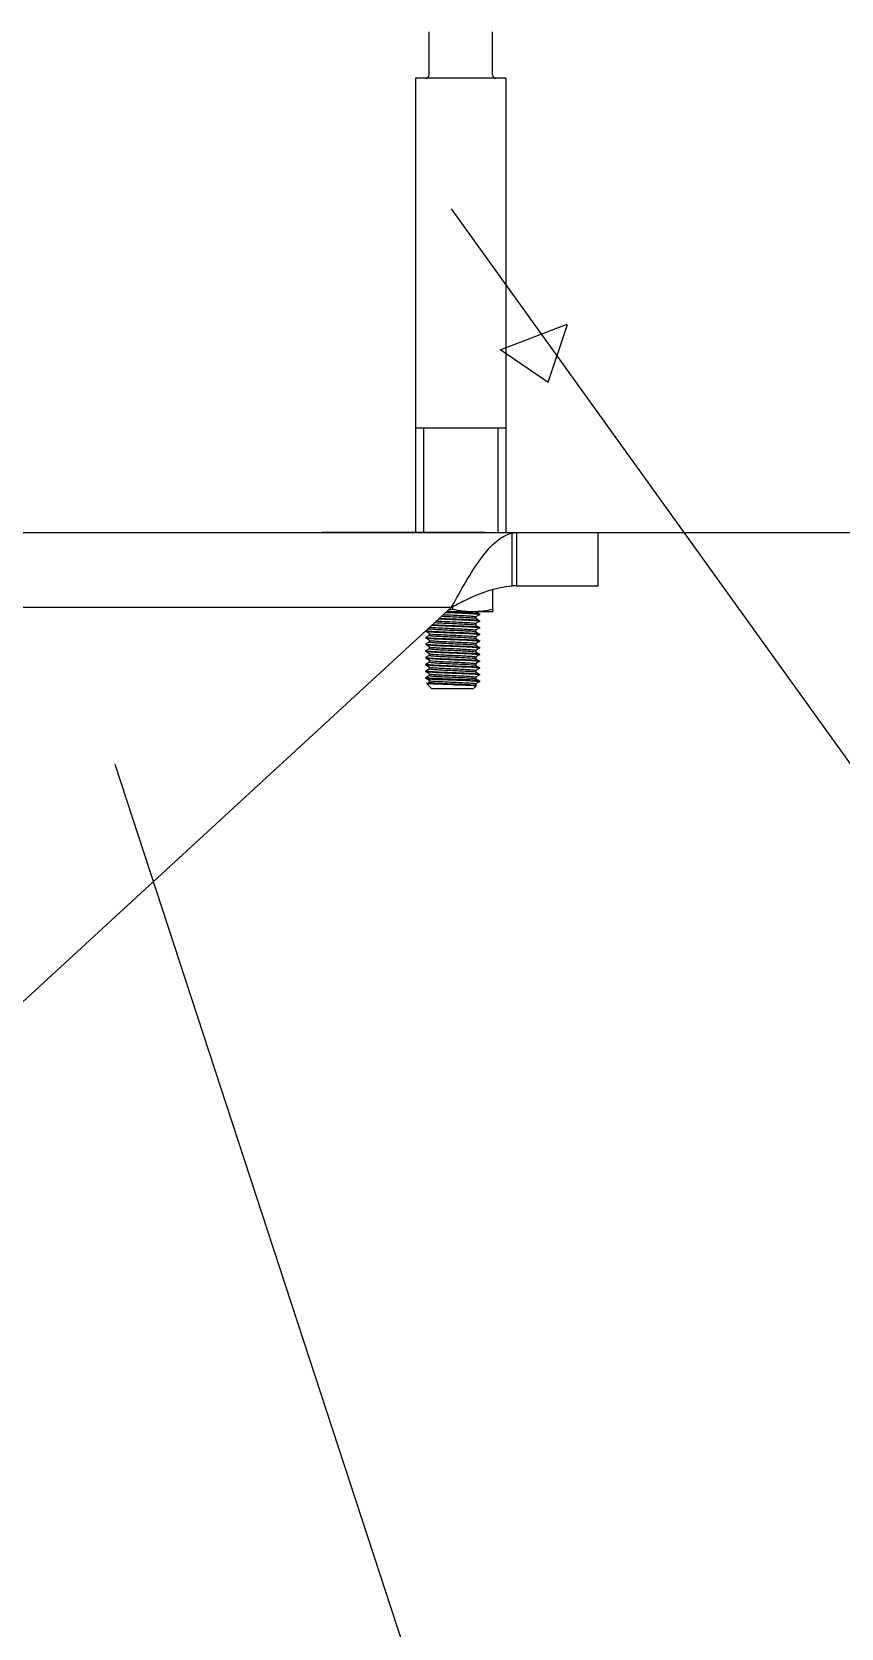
# Model space of a CAD drawing. Header units: millimetres. Extents: x -633009578 to 5705885, y -633235091 to 2571734.
# Drawn here: x 2457372 to 2458428, y 2003611 to 2005693 of the extents above; entities that cross this region are included whole.
import ezdxf

# ---------------------------------------------------------------- set-up
doc = ezdxf.new("R2010")
doc.units = ezdxf.units.MM
doc.header["$LTSCALE"] = 1000
doc.header["$MEASUREMENT"] = 0
doc.layers.get('0').update_dxf_attribs({"color": 9})
doc.layers.add('E-WIRE-系统', color=3, linetype='Continuous')
doc.styles.get("Standard").update_dxf_attribs({"font": 'simhei.ttf', "bigfont": 'hztxt.shx'})
doc.styles.add('TSSD_Dimension', font='simhei.ttf', dxfattribs={"width": 0.707, "bigfont": 'hztxt.shx'})
doc.dimstyles.get("Standard").update_dxf_attribs({"dimtxt": 0.18, "dimasz": 0.18, "dimexe": 0.18, "dimexo": 0.0625, "dimgap": 0.09, "dimtad": 0, "dimtih": 1, "dimtoh": 1, "dimdec": 4, "dimzin": 0, "dimdsep": 46, "dimtxsty": 'Standard', "dimcen": 0.09, "dimadec": 0, "dimazin": 0, "dimtfac": 1, "dimtdec": 4, "dimtofl": 0, "dimtmove": 0, "dimatfit": 3, "dimfxl": 1, "dimtolj": 1, "dimtzin": 0, "dimarcsym": 0})

# ---------------------------------------------------------------- blocks, each defined once
blk = doc.blocks.new('G$CF4FACE3C')
at = {"layer": 'E-WIRE-系统'}
for p, q in [((-6541.4, 8285.7), (-6541.4, 8336.4)), ((-6466.5, 8285.7), (-6466.5, 8336.4)), ((-6450.6, 8281.7), (-6557.3, 8281.7)), ((-6557.3, 8281.7), (-6557.3, 7745.8)), ((-6450.6, 7745.8), (-6450.6, 8281.7)), ((-6557.3, 7869.3), (-6450.6, 7869.3)), ((-6547.8, 7745.8), (-6547.8, 7869.3)), ((-6460.2, 7869.3), (-6460.2, 7745.8)), ((-7408.9, 7745.8), (-6342, 7745.8)), ((-6475.7, 7745.8), (-6667.5, 7745.8)), ((-6443.3, 7682.8), (-6443.3, 7745.2)), ((-6438, 7683), (-6438, 7745.8)), ((-6342, 7683), (-6342, 7745.8)), ((-6466.3, 7652.4), (-6466.3, 7678.8)), ((-6438, 7683), (-6342, 7683)), ((-7408.9, 7657.9), (-6514.8, 7657.9)), ((-7093.1, 7125.8), (-6514.8, 7657.9)), ((-6466.3, 7652.4), (-6520.8, 7652.4)), ((-6513.7, 7658.5), (-6513.7, 7655.1)), ((-6486.5, 7652.5), (-6482.2, 7650)), ((-6482.2, 7648.8), (-6486.5, 7646.4)), ((-6486.4, 7646.5), (-6486.4, 7644.5)), ((-6482.2, 7650), (-6482.1, 7649.9)), ((-6482.2, 7648.8), (-6482.1, 7648.9)), ((-6482.1, 7649.9), (-6482.1, 7648.9)), ((-6545.4, 7629.8), (-6545.4, 7629.2)), ((-6545.3, 7629.1), (-6545.4, 7629.2)), ((-6541, 7626.6), (-6545.3, 7629.1)), ((-6544.2, 7630.8), (-6541, 7632.7)), ((-6541.1, 7632.6), (-6541.1, 7633.7)), ((-6541.1, 7624.7), (-6541.1, 7626.7)), ((-6486.4, 7633.8), (-6486.6, 7633.8)), ((-6486.5, 7644.6), (-6482.2, 7642.1)), ((-6482.2, 7640.9), (-6486.5, 7638.5)), ((-6486.5, 7636.7), (-6482.2, 7634.2)), ((-6482.2, 7633), (-6486.5, 7630.5)), ((-6486.5, 7628.8), (-6482.2, 7626.3)), ((-6486.4, 7638.6), (-6486.4, 7636.6)), ((-6486.4, 7630.6), (-6486.4, 7628.7)), ((-6482.2, 7642.1), (-6482.1, 7642)), ((-6482.2, 7640.9), (-6482.1, 7641)), ((-6482.2, 7634.2), (-6482.1, 7634.1)), ((-6482.2, 7633), (-6482.1, 7633.1)), ((-6482.1, 7642), (-6482.1, 7641)), ((-6482.1, 7634.1), (-6482.1, 7633.1)), ((-6545.3, 7622.3), (-6545.4, 7622.2)), ((-6545.4, 7622.2), (-6545.4, 7621.3)), ((-6545.3, 7621.2), (-6545.4, 7621.3)), ((-6545.3, 7614.4), (-6545.4, 7614.3)), ((-6545.4, 7614.3), (-6545.4, 7613.3)), ((-6545.3, 7613.3), (-6545.4, 7613.3)), ((-6545.3, 7622.3), (-6541, 7624.8)), ((-6541, 7618.7), (-6545.3, 7621.2)), ((-6545.3, 7614.4), (-6541, 7616.9)), ((-6541, 7610.8), (-6545.3, 7613.3)), ((-6545.3, 7606.5), (-6541, 7609)), ((-6541.1, 7616.8), (-6541.1, 7618.8)), ((-6541.1, 7608.9), (-6541.1, 7610.9)), ((-6541, 7610.8), (-6540.8, 7610.7)), ((-6486.6, 7620.9), (-6486.5, 7620.9)), ((-6482.2, 7625.1), (-6486.5, 7622.6)), ((-6486.5, 7620.9), (-6482.2, 7618.4)), ((-6482.2, 7617.2), (-6486.5, 7614.7)), ((-6486.5, 7612.9), (-6482.2, 7610.5)), ((-6482.2, 7609.3), (-6486.5, 7606.8)), ((-6486.4, 7622.7), (-6486.4, 7620.8)), ((-6486.4, 7614.8), (-6486.4, 7612.8)), ((-6482.2, 7626.3), (-6482.1, 7626.2)), ((-6482.2, 7625.1), (-6482.1, 7625.2)), ((-6482.2, 7618.4), (-6482.1, 7618.3)), ((-6482.2, 7617.2), (-6482.1, 7617.3)), ((-6482.2, 7610.5), (-6482.1, 7610.4)), ((-6482.2, 7609.3), (-6482.1, 7609.4)), ((-6482.1, 7626.2), (-6482.1, 7625.2)), ((-6482.1, 7618.3), (-6482.1, 7617.3)), ((-6482.1, 7610.4), (-6482.1, 7609.4)), ((-6545.3, 7606.5), (-6545.4, 7606.4)), ((-6545.4, 7606.4), (-6545.4, 7605.4)), ((-6545.3, 7605.3), (-6545.4, 7605.4)), ((-6545.3, 7598.6), (-6545.4, 7598.5)), ((-6545.4, 7598.5), (-6545.4, 7597.5)), ((-6545.3, 7597.4), (-6545.4, 7597.5)), ((-6545.3, 7590.7), (-6545.4, 7590.6)), ((-6545.4, 7590.6), (-6545.4, 7589.6)), ((-6545.3, 7589.5), (-6545.4, 7589.6)), ((-6541, 7602.9), (-6545.3, 7605.3)), ((-6545.3, 7598.6), (-6541, 7601.1)), ((-6541, 7595), (-6545.3, 7597.4)), ((-6545.3, 7590.7), (-6541, 7593.2)), ((-6541, 7587), (-6545.3, 7589.5)), ((-6541.1, 7601), (-6541.1, 7603)), ((-6541.1, 7593.1), (-6541.1, 7595.1)), ((-6486.4, 7602.1), (-6486.6, 7602.2)), ((-6486.6, 7589.3), (-6486.5, 7589.2)), ((-6486.5, 7605), (-6482.2, 7602.6)), ((-6482.2, 7601.4), (-6486.5, 7598.9)), ((-6486.5, 7597.1), (-6482.2, 7594.6)), ((-6482.2, 7593.5), (-6486.5, 7591)), ((-6486.5, 7589.2), (-6482.2, 7586.7)), ((-6486.4, 7606.9), (-6486.4, 7604.9)), ((-6486.4, 7599), (-6486.4, 7597)), ((-6486.4, 7591.1), (-6486.4, 7589.1)), ((-6482.2, 7602.6), (-6482.1, 7602.5)), ((-6482.2, 7601.4), (-6482.1, 7601.5)), ((-6482.2, 7594.6), (-6482.1, 7594.6)), ((-6482.2, 7593.5), (-6482.1, 7593.6)), ((-6482.1, 7602.5), (-6482.1, 7601.5)), ((-6482.1, 7594.6), (-6482.1, 7593.6)), ((-6545.3, 7582.8), (-6545.4, 7582.7)), ((-6545.4, 7582.7), (-6545.4, 7581.7)), ((-6545.3, 7581.6), (-6545.4, 7581.7)), ((-6545.4, 7574.8), (-6545.3, 7574.9)), ((-6545.4, 7574.8), (-6545.4, 7573.8)), ((-6545.4, 7573.8), (-6545.3, 7573.7)), ((-6545.3, 7582.8), (-6541, 7585.3)), ((-6541, 7579.1), (-6545.3, 7581.6)), ((-6545.3, 7574.9), (-6541, 7577.4)), ((-6541, 7571.2), (-6545.3, 7573.7)), ((-6545.1, 7574.6), (-6545.2, 7574.7)), ((-6541.1, 7585.2), (-6541.1, 7587.1)), ((-6541.1, 7577.3), (-6541.1, 7579.2)), ((-6541.1, 7569.3), (-6541.1, 7571.3)), ((-6541, 7579.1), (-6540.8, 7579.1)), ((-6482.2, 7585.6), (-6486.5, 7583.1)), ((-6486.5, 7581.3), (-6482.2, 7578.8)), ((-6482.2, 7577.7), (-6486.5, 7575.2)), ((-6486.5, 7573.4), (-6482.2, 7570.9)), ((-6486.4, 7583.2), (-6486.4, 7581.2)), ((-6486.4, 7575.3), (-6486.4, 7573.3)), ((-6482.2, 7586.7), (-6482.1, 7586.6)), ((-6482.2, 7585.6), (-6482.1, 7585.7)), ((-6482.2, 7578.8), (-6482.1, 7578.7)), ((-6482.2, 7577.7), (-6482.1, 7577.8)), ((-6482.1, 7570.8), (-6482.2, 7570.9)), ((-6482.1, 7586.6), (-6482.1, 7585.7)), ((-6482.1, 7578.7), (-6482.1, 7577.8)), ((-6482.1, 7570.8), (-6482.1, 7569.8)), ((-6544, 7567.7), (-6541, 7569.4)), ((-6544, 7567.6), (-6544, 7567.7)), ((-6538.4, 7562), (-6544, 7567.6)), ((-6538.4, 7562), (-6489, 7562)), ((-6489, 7562), (-6485.9, 7565.1)), ((-6486.7, 7565.3), (-6486.3, 7565.3)), ((-6482.2, 7569.8), (-6486.5, 7567.3)), ((-6486.4, 7567.4), (-6486.4, 7565.4)), ((-6485.9, 7565.2), (-6485.9, 7565.1)), ((-6482.2, 7569.8), (-6482.1, 7569.8))]:
    blk.add_line(p, q, dxfattribs=at)
at = {"layer": 'E-WIRE-系统', "color": 4}
for p, q in [((-6457.5, 7961.3), (-6378.5, 7991.6)), ((-6400.8, 7923.1), (-6377.9, 7991.3)), ((-6456.9, 7961.3), (-6400.8, 7923.4)), ((-14892.9, 7745.8), (-5378.4, 7745.8))]:
    blk.add_line(p, q, dxfattribs=at)
at = {"layer": 'E-WIRE-系统'}
for centre, radius, start, end in [((-6545.4, 8285.7), 3.99, 270, 0), ((-6462.5, 8285.7), 3.99, 180, 270), ((-6437.9, 7589.2), 93.8, 90.0412, 93.2711), ((-6368.7, 11352.8), 3703.7, 267.6424, 267.7556), ((-6493.2, 7562.4), 87.4, 84.5776, 85.5479), ((-6533.9, 7721.1), 91.9, 264.7268, 265.5405), ((-6487.9, 7632.7), 4.25, 75.6696, 76.5396), ((-6493.4, 7552.5), 89.5, 84.6498, 85.5433), ((-6534, 7711), 89.7, 264.6569, 265.5429), ((-6534, 7703.3), 89.9, 264.6627, 265.5428), ((-6540.2, 7612.4), 1.83, 250.9561, 252.0907), ((-6493.1, 7539.4), 86.8, 84.5514, 85.5534), ((-6493.2, 7530.8), 87.4, 84.5776, 85.5479), ((-6493.4, 7520.8), 89.5, 84.6498, 85.5433), ((-6534.1, 7694.2), 88.7, 264.6243, 265.5438), ((-6534, 7679.4), 89.7, 264.6569, 265.5429), ((-6533.9, 7689.4), 91.9, 264.7268, 265.5405), ((-6487.9, 7601.1), 4.25, 75.6696, 76.5396), ((-6493.1, 7507.7), 86.8, 84.5514, 85.5534), ((-6534, 7671.7), 89.9, 264.6627, 265.5428), ((-6532.6, 7680.7), 107.9, 265.186, 265.5314), ((-6532.3, 7684.4), 110.6, 265.24, 265.547), ((-6540.2, 7580.8), 1.83, 250.9561, 252.0907), ((-6487.9, 7569.4), 4.25, 75.6696, 76.5396), ((-6493.2, 7499.2), 87.4, 84.5776, 85.5479), ((-6493.4, 7489.2), 89.5, 84.6498, 85.5433)]:
    blk.add_arc(centre, radius, start, end, dxfattribs=at)
for points, knots in [([(-6514.8, 7657.9), (-6503.7, 7677.9), (-6488.5, 7706), (-6463.8, 7735.5), (-6449.9, 7743.9), (-6443.3, 7745.2)], [0, 0, 0, 0, 0.595771, 0.825429, 1, 1, 1, 1]), ([(-6514.8, 7657.9), (-6508.9, 7660.9), (-6486.5, 7672.5), (-6461.9, 7681.8), (-6443.3, 7682.8)], [0, 0, 0, 0, 0.263255, 1, 1, 1, 1]), ([(-6526.6, 7647.1), (-6526.3, 7647.1), (-6522.7, 7646.9), (-6515.7, 7646.6), (-6506.1, 7646.1), (-6497.5, 7645.7), (-6491.2, 7645.2), (-6487.8, 7645), (-6486.7, 7644.7)], [0.2673996, 0.2673996, 0.2673996, 0.2673996, 0.2848149, 0.464601, 0.6497295, 0.8147596, 0.937049, 1, 1, 1, 1]), ([(-6524.6, 7648.9), (-6523.4, 7648.9), (-6518.9, 7648.7), (-6511.2, 7648.3), (-6502, 7647.9), (-6495.1, 7647.5), (-6490.7, 7647.2), (-6488.4, 7647), (-6487.3, 7646.7), (-6486.4, 7646.6), (-6486.4, 7646.5)], [0.2952259, 0.2952259, 0.2952259, 0.2952259, 0.3597255, 0.5435065, 0.720761, 0.8677534, 0.9235306, 0.9648771, 0.9904898, 1, 1, 1, 1]), ([(-6513.7, 7650.9), (-6516, 7651), (-6518.7, 7651.1), (-6521.5, 7651.2), (-6522.1, 7651.2)], [0, 0, 0, 0, 0.280726, 0.3502962, 0.3502962, 0.3502962, 0.3502962]), ([(-6490, 7652.4), (-6494, 7652.4), (-6501.9, 7652.9), (-6509.8, 7654.2), (-6513.7, 7655.1)], [0, 0, 0, 0, 0.499234, 1, 1, 1, 1]), ([(-6513.7, 7651.9), (-6510.7, 7651.8), (-6501.1, 7651.4), (-6491.5, 7651.1), (-6484.9, 7650.5)], [0, 0, 0, 0, 0.309919, 1, 1, 1, 1]), ([(-6486.4, 7649.6), (-6488.1, 7649.7), (-6497.2, 7650.3), (-6506.3, 7650.6), (-6513.7, 7650.9)], [0, 0, 0, 0, 0.184493, 1, 1, 1, 1]), ([(-6466.3, 7655.1), (-6470.2, 7654.2), (-6478, 7652.9), (-6486, 7652.4), (-6490, 7652.4)], [0, 0, 0, 0, 0.500766, 1, 1, 1, 1]), ([(-6484.9, 7650.5), (-6484.6, 7650.4), (-6483.7, 7650.3), (-6482.7, 7650.3), (-6482.2, 7650)], [0, 0, 0, 0, 0.378482, 1, 1, 1, 1]), ([(-6482.4, 7649.1), (-6482.5, 7649.1), (-6483.4, 7649.3), (-6484.2, 7649.4), (-6484.9, 7649.5)], [0, 0, 0, 0, 0.160696, 1, 1, 1, 1]), ([(-6482.1, 7648.9), (-6482.1, 7649), (-6482.2, 7649.1), (-6482.3, 7649.1), (-6482.4, 7649.1)], [0, 0, 0, 0, 0.318595, 1, 1, 1, 1]), ([(-6542.4, 7628.6), (-6542.8, 7628.6), (-6543.7, 7628.8), (-6544.8, 7628.8), (-6545.3, 7629.1)], [0, 0, 0, 0, 0.379419, 1, 1, 1, 1]), ([(-6545, 7630), (-6544.8, 7629.9), (-6544, 7629.7), (-6543.1, 7629.7), (-6542.3, 7629.6)], [0, 0, 0, 0, 0.163149, 1, 1, 1, 1]), ([(-6513.7, 7627.2), (-6516.7, 7627.3), (-6526.2, 7627.7), (-6535.8, 7628), (-6542.4, 7628.6)], [0, 0, 0, 0, 0.308711, 1, 1, 1, 1]), ([(-6541.1, 7632.6), (-6541.1, 7632.6), (-6541.1, 7632.6), (-6541.1, 7632.6), (-6541.1, 7632.6)], [0, 0, 0, 0, 0.463467, 1, 1, 1, 1]), ([(-6541.1, 7632.6), (-6540.9, 7632.4), (-6540.2, 7632.3), (-6538.8, 7632.1), (-6536.6, 7631.9), (-6532.5, 7631.6), (-6526, 7631.2), (-6517.3, 7630.8), (-6508.2, 7630.4), (-6498.2, 7629.9), (-6491.5, 7629.6), (-6487.7, 7629.1)], [0, 0, 0, 0, 0.011937, 0.038615, 0.07957, 0.133598, 0.274096, 0.443272, 0.620779, 0.785256, 1, 1, 1, 1]), ([(-6541, 7629.5), (-6539.3, 7629.3), (-6530.2, 7628.8), (-6521.1, 7628.5), (-6513.7, 7628.2)], [0, 0, 0, 0, 0.184619, 1, 1, 1, 1]), ([(-6541, 7626.6), (-6540.9, 7626.5), (-6540.6, 7626.4), (-6540.3, 7626.4), (-6540.1, 7626.3)], [0, 0, 0, 0, 0.374139, 1, 1, 1, 1]), ([(-6539.4, 7634.2), (-6535.4, 7633.6), (-6528.4, 7633.4), (-6518.3, 7632.8), (-6509.2, 7632.4), (-6500.6, 7632), (-6494.2, 7631.6), (-6490.3, 7631.3), (-6488.2, 7631.1), (-6487.2, 7630.9), (-6486.4, 7630.8), (-6486.4, 7630.6)], [0, 0, 0, 0, 0.226556, 0.394464, 0.573122, 0.741029, 0.877994, 0.929534, 0.967621, 0.99116, 1, 1, 1, 1]), ([(-6513.7, 7635.1), (-6516.7, 7635.2), (-6524.9, 7635.6), (-6533.1, 7635.8), (-6538.4, 7636.2)], [0, 0, 0, 0, 0.3078949, 0.8635376, 0.8635376, 0.8635376, 0.8635376]), ([(-6537.4, 7637.1), (-6536.9, 7637.1), (-6529, 7636.7), (-6521.1, 7636.4), (-6513.7, 7636.1)], [0.1333592, 0.1333592, 0.1333592, 0.1333592, 0.1845089, 1, 1, 1, 1]), ([(-6534.7, 7639.7), (-6534.4, 7639.6), (-6531.6, 7639.4), (-6525.4, 7639.1), (-6516.3, 7638.7), (-6506.7, 7638.2), (-6498.1, 7637.8), (-6491.6, 7637.4), (-6488.1, 7637.1), (-6486.9, 7636.8)], [0.1194923, 0.1194923, 0.1194923, 0.1194923, 0.1322772, 0.2793046, 0.4565879, 0.6403849, 0.8060766, 0.931494, 1, 1, 1, 1]), ([(-6532.6, 7641.5), (-6532.1, 7641.5), (-6528.5, 7641.2), (-6521.5, 7640.9), (-6511.9, 7640.4), (-6502.5, 7640), (-6495.4, 7639.6), (-6490.9, 7639.3), (-6488.5, 7639.1), (-6487.3, 7638.8), (-6486.4, 7638.7), (-6486.4, 7638.6)], [0.1500082, 0.1500082, 0.1500082, 0.1500082, 0.1823338, 0.3471353, 0.5327057, 0.7133282, 0.8639751, 0.9213168, 0.9638559, 0.9902263, 1, 1, 1, 1]), ([(-6513.7, 7643), (-6516.7, 7643.1), (-6522.2, 7643.4), (-6527.7, 7643.5), (-6530.3, 7643.7)], [0, 0, 0, 0, 0.3090732, 0.5771866, 0.5771866, 0.5771866, 0.5771866]), ([(-6513.7, 7644), (-6510.8, 7643.9), (-6501.2, 7643.5), (-6491.5, 7643.2), (-6484.9, 7642.6)], [0, 0, 0, 0, 0.309586, 1, 1, 1, 1]), ([(-6486.4, 7641.7), (-6488.1, 7641.8), (-6497.2, 7642.4), (-6506.3, 7642.7), (-6513.7, 7643)], [0, 0, 0, 0, 0.184541, 1, 1, 1, 1]), ([(-6513.7, 7636.1), (-6510.8, 7636), (-6501.2, 7635.6), (-6491.6, 7635.3), (-6485, 7634.7)], [0, 0, 0, 0, 0.308784, 1, 1, 1, 1]), ([(-6486.6, 7633.8), (-6488.3, 7633.9), (-6497.3, 7634.5), (-6506.4, 7634.8), (-6513.7, 7635.1)], [0, 0, 0, 0, 0.186017, 1, 1, 1, 1]), ([(-6513.7, 7628.2), (-6511, 7628.1), (-6501.9, 7627.7), (-6492.8, 7627.4), (-6486.5, 7626.9)], [0, 0, 0, 0, 0.297814, 1, 1, 1, 1]), ([(-6486.4, 7625.9), (-6488.1, 7626), (-6497.2, 7626.6), (-6506.3, 7626.9), (-6513.7, 7627.2)], [0, 0, 0, 0, 0.184504, 1, 1, 1, 1]), ([(-6487.7, 7629.1), (-6487.5, 7629), (-6487.1, 7629), (-6486.7, 7628.9), (-6486.5, 7628.8)], [0, 0, 0, 0, 0.353551, 1, 1, 1, 1]), ([(-6486.8, 7636.8), (-6486.7, 7636.8), (-6486.6, 7636.7), (-6486.5, 7636.7), (-6486.5, 7636.7)], [0, 0, 0, 0, 0.585672, 1, 1, 1, 1]), ([(-6486.7, 7644.7), (-6486.6, 7644.7), (-6486.6, 7644.6), (-6486.5, 7644.6), (-6486.5, 7644.6)], [0, 0, 0, 0, 0.569522, 1, 1, 1, 1]), ([(-6486.5, 7626.9), (-6485.5, 7626.8), (-6484.1, 7626.6), (-6482.6, 7626.5), (-6482.2, 7626.3)], [0, 0, 0, 0, 0.683777, 1, 1, 1, 1]), ([(-6483.2, 7633.4), (-6483.4, 7633.5), (-6484.4, 7633.6), (-6485.5, 7633.7), (-6486.4, 7633.8)], [0, 0, 0, 0, 0.190958, 1, 1, 1, 1]), ([(-6482.4, 7641.2), (-6482.6, 7641.2), (-6483.4, 7641.4), (-6484.3, 7641.5), (-6485, 7641.6)], [0, 0, 0, 0, 0.16229, 1, 1, 1, 1]), ([(-6485, 7634.7), (-6484.7, 7634.6), (-6483.7, 7634.5), (-6482.7, 7634.5), (-6482.2, 7634.2)], [0, 0, 0, 0, 0.379378, 1, 1, 1, 1]), ([(-6484.9, 7642.6), (-6484.6, 7642.5), (-6483.7, 7642.4), (-6482.7, 7642.4), (-6482.2, 7642.1)], [0, 0, 0, 0, 0.378727, 1, 1, 1, 1]), ([(-6482.1, 7633.1), (-6482.1, 7633.2), (-6482.5, 7633.4), (-6482.8, 7633.4), (-6483.2, 7633.4)], [0, 0, 0, 0, 0.092798, 1, 1, 1, 1]), ([(-6482.1, 7641), (-6482.1, 7641.1), (-6482.2, 7641.2), (-6482.3, 7641.2), (-6482.4, 7641.2)], [0, 0, 0, 0, 0.315177, 1, 1, 1, 1]), ([(-6545.4, 7622.2), (-6545.4, 7622.2), (-6545.2, 7622.1), (-6545.1, 7622.1), (-6545, 7622.1)], [0, 0, 0, 0, 0.318137, 1, 1, 1, 1]), ([(-6545.4, 7614.3), (-6545.4, 7614.3), (-6545.2, 7614.2), (-6545.1, 7614.2), (-6545, 7614.1)], [0, 0, 0, 0, 0.314295, 1, 1, 1, 1]), ([(-6542.4, 7620.7), (-6542.8, 7620.7), (-6543.7, 7620.9), (-6544.8, 7620.9), (-6545.3, 7621.2)], [0, 0, 0, 0, 0.379512, 1, 1, 1, 1]), ([(-6542.4, 7612.8), (-6542.8, 7612.8), (-6543.7, 7613), (-6544.8, 7613), (-6545.3, 7613.3)], [0, 0, 0, 0, 0.379133, 1, 1, 1, 1]), ([(-6545, 7622.1), (-6544.9, 7622), (-6544, 7621.8), (-6543.1, 7621.8), (-6542.4, 7621.7)], [0, 0, 0, 0, 0.159502, 1, 1, 1, 1]), ([(-6545, 7614.1), (-6544.9, 7614.1), (-6544, 7613.9), (-6543.1, 7613.9), (-6542.4, 7613.8)], [0, 0, 0, 0, 0.163341, 1, 1, 1, 1]), ([(-6513.7, 7619.3), (-6516.7, 7619.4), (-6526.2, 7619.8), (-6535.8, 7620.1), (-6542.4, 7620.7)], [0, 0, 0, 0, 0.308641, 1, 1, 1, 1]), ([(-6513.7, 7611.4), (-6516.7, 7611.5), (-6526.3, 7611.9), (-6535.9, 7612.2), (-6542.4, 7612.8)], [0, 0, 0, 0, 0.309073, 1, 1, 1, 1]), ([(-6541.1, 7624.7), (-6541.1, 7624.6), (-6540.3, 7624.4), (-6539.3, 7624.2), (-6537.2, 7624), (-6533.4, 7623.7), (-6527.2, 7623.4), (-6518.8, 7623), (-6509.8, 7622.6), (-6499.6, 7622), (-6492.5, 7621.7), (-6488.4, 7621.2)], [0, 0, 0, 0, 0.008683, 0.031763, 0.069103, 0.119686, 0.254361, 0.420111, 0.597552, 0.765912, 1, 1, 1, 1]), ([(-6541.1, 7616.8), (-6541.1, 7616.6), (-6540.1, 7616.5), (-6539, 7616.3), (-6536.6, 7616.1), (-6532.2, 7615.7), (-6525.1, 7615.4), (-6515.7, 7614.9), (-6506.1, 7614.5), (-6497.5, 7614.1), (-6491.2, 7613.6), (-6487.8, 7613.4), (-6486.7, 7613)], [0, 0, 0, 0, 0.009703, 0.035887, 0.07813, 0.135078, 0.284815, 0.464601, 0.649729, 0.81476, 0.937049, 1, 1, 1, 1]), ([(-6541.1, 7608.9), (-6541.1, 7608.7), (-6540.2, 7608.6), (-6539.1, 7608.4), (-6536.7, 7608.2), (-6532.4, 7607.8), (-6525.4, 7607.5), (-6516.3, 7607), (-6506.7, 7606.6), (-6498.1, 7606.2), (-6491.6, 7605.7), (-6488.1, 7605.5), (-6486.9, 7605.2)], [0, 0, 0, 0, 0.009517, 0.035128, 0.076492, 0.132277, 0.279305, 0.456588, 0.640385, 0.806077, 0.931494, 1, 1, 1, 1]), ([(-6541, 7621.6), (-6539.3, 7621.4), (-6530.3, 7620.9), (-6521.1, 7620.6), (-6513.7, 7620.3)], [0, 0, 0, 0, 0.184538, 1, 1, 1, 1]), ([(-6541, 7618.7), (-6540.9, 7618.6), (-6540.8, 7618.6), (-6540.7, 7618.6), (-6540.6, 7618.5)], [0, 0, 0, 0, 0.406881, 1, 1, 1, 1]), ([(-6541, 7613.7), (-6539.3, 7613.5), (-6530.3, 7613), (-6521.1, 7612.6), (-6513.7, 7612.4)], [0, 0, 0, 0, 0.184553, 1, 1, 1, 1]), ([(-6540.8, 7610.7), (-6539.7, 7610.3), (-6536.4, 7610.2), (-6530.1, 7609.6), (-6521.5, 7609.3), (-6511.9, 7608.8), (-6502.5, 7608.4), (-6495.4, 7608), (-6490.9, 7607.6), (-6488.5, 7607.5), (-6487.3, 7607.2), (-6486.4, 7607.1), (-6486.4, 7606.9)], [0, 0, 0, 0, 0.061098, 0.182334, 0.347135, 0.532706, 0.713328, 0.863975, 0.921317, 0.963856, 0.990226, 1, 1, 1, 1]), ([(-6540.6, 7618.5), (-6539.4, 7618.2), (-6535.8, 7618), (-6529.3, 7617.5), (-6520.7, 7617.1), (-6511.2, 7616.7), (-6502, 7616.3), (-6495.1, 7615.9), (-6490.7, 7615.5), (-6488.4, 7615.4), (-6487.3, 7615.1), (-6486.4, 7615), (-6486.4, 7614.8)], [0, 0, 0, 0, 0.068576, 0.194029, 0.359725, 0.543506, 0.720761, 0.867753, 0.923531, 0.964877, 0.99049, 1, 1, 1, 1]), ([(-6540.1, 7626.3), (-6536.3, 7625.7), (-6529.5, 7625.5), (-6519.5, 7625), (-6510.2, 7624.6), (-6501.3, 7624.1), (-6494.7, 7623.8), (-6490.5, 7623.4), (-6488.3, 7623.3), (-6487.2, 7623), (-6486.4, 7622.9), (-6486.4, 7622.7)], [0, 0, 0, 0, 0.210773, 0.377666, 0.558838, 0.731273, 0.873076, 0.926648, 0.966309, 0.990838, 1, 1, 1, 1]), ([(-6513.7, 7620.3), (-6510.7, 7620.1), (-6501.1, 7619.7), (-6491.5, 7619.5), (-6484.9, 7618.8)], [0, 0, 0, 0, 0.309919, 1, 1, 1, 1]), ([(-6486.4, 7618), (-6488.1, 7618.1), (-6497.2, 7618.6), (-6506.3, 7619), (-6513.7, 7619.3)], [0, 0, 0, 0, 0.184493, 1, 1, 1, 1]), ([(-6513.7, 7612.4), (-6510.8, 7612.2), (-6501.2, 7611.8), (-6491.5, 7611.5), (-6484.9, 7610.9)], [0, 0, 0, 0, 0.309586, 1, 1, 1, 1]), ([(-6486.4, 7610.1), (-6488.1, 7610.2), (-6497.2, 7610.7), (-6506.3, 7611.1), (-6513.7, 7611.4)], [0, 0, 0, 0, 0.184541, 1, 1, 1, 1]), ([(-6488.4, 7621.2), (-6488.2, 7621.2), (-6487.6, 7621.1), (-6487, 7621.1), (-6486.6, 7620.9)], [0, 0, 0, 0, 0.341642, 1, 1, 1, 1]), ([(-6486.7, 7613), (-6486.6, 7613), (-6486.6, 7613), (-6486.5, 7613), (-6486.5, 7612.9)], [0, 0, 0, 0, 0.569522, 1, 1, 1, 1]), ([(-6482.4, 7609.6), (-6482.6, 7609.6), (-6483.4, 7609.8), (-6484.3, 7609.9), (-6485, 7609.9)], [0, 0, 0, 0, 0.16229, 1, 1, 1, 1]), ([(-6482.4, 7625.4), (-6482.5, 7625.4), (-6483.4, 7625.6), (-6484.2, 7625.7), (-6484.9, 7625.7)], [0, 0, 0, 0, 0.160861, 1, 1, 1, 1]), ([(-6484.9, 7618.8), (-6484.6, 7618.8), (-6483.7, 7618.7), (-6482.7, 7618.7), (-6482.2, 7618.4)], [0, 0, 0, 0, 0.378482, 1, 1, 1, 1]), ([(-6482.4, 7617.5), (-6482.5, 7617.5), (-6483.4, 7617.7), (-6484.2, 7617.8), (-6484.9, 7617.8)], [0, 0, 0, 0, 0.160696, 1, 1, 1, 1]), ([(-6484.9, 7610.9), (-6484.6, 7610.9), (-6483.7, 7610.8), (-6482.7, 7610.8), (-6482.2, 7610.5)], [0, 0, 0, 0, 0.378727, 1, 1, 1, 1]), ([(-6482.1, 7625.2), (-6482.1, 7625.2), (-6482.2, 7625.3), (-6482.3, 7625.4), (-6482.4, 7625.4)], [0, 0, 0, 0, 0.319044, 1, 1, 1, 1]), ([(-6482.1, 7617.3), (-6482.1, 7617.3), (-6482.2, 7617.4), (-6482.3, 7617.5), (-6482.4, 7617.5)], [0, 0, 0, 0, 0.318595, 1, 1, 1, 1]), ([(-6482.1, 7609.4), (-6482.1, 7609.4), (-6482.2, 7609.5), (-6482.3, 7609.6), (-6482.4, 7609.6)], [0, 0, 0, 0, 0.315177, 1, 1, 1, 1]), ([(-6545.4, 7606.4), (-6545.4, 7606.4), (-6545.2, 7606.3), (-6545.1, 7606.3), (-6545, 7606.2)], [0, 0, 0, 0, 0.319254, 1, 1, 1, 1]), ([(-6545.4, 7598.5), (-6545.4, 7598.5), (-6545.2, 7598.4), (-6545.1, 7598.3), (-6545, 7598.3)], [0, 0, 0, 0, 0.312916, 1, 1, 1, 1]), ([(-6545.4, 7590.6), (-6545.4, 7590.6), (-6545.2, 7590.5), (-6545.1, 7590.4), (-6545, 7590.4)], [0, 0, 0, 0, 0.318137, 1, 1, 1, 1]), ([(-6542.3, 7604.9), (-6542.7, 7604.9), (-6543.7, 7605), (-6544.7, 7605), (-6545.3, 7605.3)], [0, 0, 0, 0, 0.380051, 1, 1, 1, 1]), ([(-6542.4, 7597), (-6542.8, 7597), (-6543.7, 7597.1), (-6544.8, 7597.1), (-6545.3, 7597.4)], [0, 0, 0, 0, 0.379419, 1, 1, 1, 1]), ([(-6542.4, 7589.1), (-6542.8, 7589.1), (-6543.7, 7589.2), (-6544.8, 7589.2), (-6545.3, 7589.5)], [0, 0, 0, 0, 0.379512, 1, 1, 1, 1]), ([(-6545, 7606.2), (-6544.9, 7606.2), (-6544.1, 7606), (-6543.2, 7605.9), (-6542.4, 7605.9)], [0, 0, 0, 0, 0.159053, 1, 1, 1, 1]), ([(-6545, 7598.3), (-6544.8, 7598.3), (-6544, 7598.1), (-6543.1, 7598), (-6542.3, 7598)], [0, 0, 0, 0, 0.163149, 1, 1, 1, 1]), ([(-6545, 7590.4), (-6544.9, 7590.4), (-6544, 7590.2), (-6543.1, 7590.1), (-6542.4, 7590.1)], [0, 0, 0, 0, 0.159502, 1, 1, 1, 1]), ([(-6513.7, 7595.5), (-6516.7, 7595.7), (-6526.2, 7596.1), (-6535.8, 7596.4), (-6542.4, 7597)], [0, 0, 0, 0, 0.308711, 1, 1, 1, 1]), ([(-6513.7, 7587.6), (-6516.7, 7587.8), (-6526.2, 7588.2), (-6535.8, 7588.4), (-6542.4, 7589.1)], [0, 0, 0, 0, 0.308641, 1, 1, 1, 1]), ([(-6513.7, 7603.5), (-6516.7, 7603.6), (-6526.2, 7604), (-6535.7, 7604.3), (-6542.3, 7604.9)], [0, 0, 0, 0, 0.307895, 1, 1, 1, 1]), ([(-6541.1, 7600.9), (-6541.1, 7601), (-6541.1, 7601), (-6541.1, 7600.9), (-6541.1, 7600.9)], [0, 0, 0, 0, 0.463467, 1, 1, 1, 1]), ([(-6541.1, 7600.9), (-6540.9, 7600.8), (-6540.2, 7600.7), (-6538.8, 7600.4), (-6536.6, 7600.3), (-6532.5, 7599.9), (-6526, 7599.6), (-6517.3, 7599.2), (-6508.2, 7598.8), (-6498.2, 7598.2), (-6491.5, 7598), (-6487.7, 7597.4)], [0, 0, 0, 0, 0.011937, 0.038615, 0.07957, 0.133598, 0.274096, 0.443272, 0.620779, 0.785256, 1, 1, 1, 1]), ([(-6541.1, 7593.1), (-6541.1, 7592.9), (-6540.3, 7592.8), (-6539.3, 7592.6), (-6537.2, 7592.4), (-6533.4, 7592.1), (-6527.2, 7591.7), (-6518.8, 7591.3), (-6509.8, 7590.9), (-6499.6, 7590.4), (-6492.5, 7590.1), (-6488.4, 7589.6)], [0, 0, 0, 0, 0.008683, 0.031763, 0.069103, 0.119686, 0.254361, 0.420111, 0.597552, 0.765912, 1, 1, 1, 1]), ([(-6541, 7605.8), (-6539.3, 7605.6), (-6530.3, 7605.1), (-6521.1, 7604.7), (-6513.7, 7604.4)], [0, 0, 0, 0, 0.184509, 1, 1, 1, 1]), ([(-6541, 7602.9), (-6540.9, 7602.8), (-6540.4, 7602.6), (-6539.9, 7602.6), (-6539.4, 7602.5)], [0, 0, 0, 0, 0.140461, 1, 1, 1, 1]), ([(-6541, 7597.8), (-6539.3, 7597.7), (-6530.2, 7597.2), (-6521.1, 7596.8), (-6513.7, 7596.5)], [0, 0, 0, 0, 0.184619, 1, 1, 1, 1]), ([(-6541, 7595), (-6540.9, 7594.9), (-6540.6, 7594.8), (-6540.3, 7594.7), (-6540.1, 7594.7)], [0, 0, 0, 0, 0.374139, 1, 1, 1, 1]), ([(-6541, 7589.9), (-6539.3, 7589.8), (-6530.3, 7589.3), (-6521.1, 7588.9), (-6513.7, 7588.6)], [0, 0, 0, 0, 0.184538, 1, 1, 1, 1]), ([(-6540.1, 7594.7), (-6536.3, 7594.1), (-6529.5, 7593.9), (-6519.5, 7593.3), (-6510.2, 7592.9), (-6501.3, 7592.5), (-6494.7, 7592.1), (-6490.5, 7591.8), (-6488.3, 7591.6), (-6487.2, 7591.4), (-6486.4, 7591.3), (-6486.4, 7591.1)], [0, 0, 0, 0, 0.210773, 0.377666, 0.558838, 0.731273, 0.873076, 0.926648, 0.966309, 0.990838, 1, 1, 1, 1]), ([(-6539.4, 7602.5), (-6535.4, 7602), (-6528.4, 7601.7), (-6518.3, 7601.2), (-6509.2, 7600.8), (-6500.6, 7600.4), (-6494.2, 7600), (-6490.3, 7599.7), (-6488.2, 7599.5), (-6487.2, 7599.3), (-6486.4, 7599.2), (-6486.4, 7599)], [0, 0, 0, 0, 0.226556, 0.394464, 0.573122, 0.741029, 0.877994, 0.929534, 0.967621, 0.99116, 1, 1, 1, 1]), ([(-6513.7, 7604.4), (-6510.8, 7604.3), (-6501.2, 7603.9), (-6491.6, 7603.6), (-6485, 7603)], [0, 0, 0, 0, 0.308784, 1, 1, 1, 1]), ([(-6486.6, 7602.2), (-6488.3, 7602.3), (-6497.3, 7602.8), (-6506.4, 7603.2), (-6513.7, 7603.5)], [0, 0, 0, 0, 0.186017, 1, 1, 1, 1]), ([(-6513.7, 7596.5), (-6511, 7596.4), (-6501.9, 7596.1), (-6492.8, 7595.7), (-6486.5, 7595.2)], [0, 0, 0, 0, 0.297814, 1, 1, 1, 1]), ([(-6486.4, 7594.2), (-6488.1, 7594.4), (-6497.2, 7594.9), (-6506.3, 7595.3), (-6513.7, 7595.5)], [0, 0, 0, 0, 0.184504, 1, 1, 1, 1]), ([(-6488.4, 7589.6), (-6488.2, 7589.6), (-6487.6, 7589.5), (-6487, 7589.4), (-6486.6, 7589.3)], [0, 0, 0, 0, 0.341642, 1, 1, 1, 1]), ([(-6487.7, 7597.4), (-6487.5, 7597.4), (-6487.1, 7597.3), (-6486.7, 7597.3), (-6486.5, 7597.1)], [0, 0, 0, 0, 0.353551, 1, 1, 1, 1]), ([(-6486.8, 7605.2), (-6486.7, 7605.1), (-6486.6, 7605.1), (-6486.5, 7605.1), (-6486.5, 7605)], [0, 0, 0, 0, 0.585672, 1, 1, 1, 1]), ([(-6486.5, 7595.2), (-6485.5, 7595.2), (-6484.1, 7595), (-6482.6, 7594.9), (-6482.2, 7594.6)], [0, 0, 0, 0, 0.683777, 1, 1, 1, 1]), ([(-6483.2, 7601.8), (-6483.4, 7601.8), (-6484.4, 7602), (-6485.5, 7602.1), (-6486.4, 7602.1)], [0, 0, 0, 0, 0.190958, 1, 1, 1, 1]), ([(-6485, 7603), (-6484.7, 7603), (-6483.7, 7602.8), (-6482.7, 7602.9), (-6482.2, 7602.6)], [0, 0, 0, 0, 0.379378, 1, 1, 1, 1]), ([(-6482.4, 7593.7), (-6482.5, 7593.8), (-6483.4, 7594), (-6484.2, 7594), (-6484.9, 7594.1)], [0, 0, 0, 0, 0.160861, 1, 1, 1, 1]), ([(-6482.1, 7601.5), (-6482.1, 7601.5), (-6482.5, 7601.8), (-6482.8, 7601.8), (-6483.2, 7601.8)], [0, 0, 0, 0, 0.092798, 1, 1, 1, 1]), ([(-6482.1, 7593.6), (-6482.1, 7593.6), (-6482.2, 7593.7), (-6482.3, 7593.7), (-6482.4, 7593.7)], [0, 0, 0, 0, 0.319044, 1, 1, 1, 1]), ([(-6545.4, 7582.7), (-6545.4, 7582.7), (-6545.2, 7582.6), (-6545.1, 7582.5), (-6545, 7582.5)], [0, 0, 0, 0, 0.314295, 1, 1, 1, 1]), ([(-6545.2, 7574.7), (-6545.2, 7574.7), (-6545.3, 7574.7), (-6545.4, 7574.8), (-6545.4, 7574.8)], [0, 0, 0, 0, 0.649818, 1, 1, 1, 1]), ([(-6542.4, 7581.2), (-6542.8, 7581.2), (-6543.7, 7581.3), (-6544.8, 7581.3), (-6545.3, 7581.6)], [0, 0, 0, 0, 0.379133, 1, 1, 1, 1]), ([(-6545.3, 7573.7), (-6545.2, 7573.7), (-6545, 7573.6), (-6544.9, 7573.6), (-6544.7, 7573.5)], [0, 0, 0, 0, 0.390582, 1, 1, 1, 1]), ([(-6541.5, 7574.2), (-6541.9, 7574.2), (-6543.1, 7574.3), (-6544.3, 7574.4), (-6545.1, 7574.6)], [0, 0, 0, 0, 0.350995, 1, 1, 1, 1]), ([(-6545, 7582.5), (-6544.9, 7582.5), (-6544, 7582.3), (-6543.1, 7582.2), (-6542.4, 7582.1)], [0, 0, 0, 0, 0.163341, 1, 1, 1, 1]), ([(-6544.7, 7573.5), (-6544.6, 7573.5), (-6543.5, 7573.3), (-6542.5, 7573.3), (-6541.6, 7573.2)], [0, 0, 0, 0, 0.173481, 1, 1, 1, 1]), ([(-6513.7, 7579.7), (-6516.7, 7579.8), (-6526.3, 7580.3), (-6535.9, 7580.5), (-6542.4, 7581.2)], [0, 0, 0, 0, 0.309073, 1, 1, 1, 1]), ([(-6541.1, 7585.2), (-6541.1, 7585), (-6540.1, 7584.9), (-6539, 7584.6), (-6536.6, 7584.4), (-6532.2, 7584.1), (-6525.1, 7583.7), (-6515.7, 7583.3), (-6506.1, 7582.8), (-6497.5, 7582.4), (-6491.2, 7581.9), (-6487.8, 7581.7), (-6486.7, 7581.4)], [0, 0, 0, 0, 0.009703, 0.035887, 0.07813, 0.135078, 0.284815, 0.464601, 0.649729, 0.81476, 0.937049, 1, 1, 1, 1]), ([(-6541.1, 7577.3), (-6541.1, 7577.1), (-6540.2, 7577), (-6539.1, 7576.7), (-6536.7, 7576.5), (-6532.4, 7576.2), (-6525.4, 7575.8), (-6516.3, 7575.4), (-6506.7, 7575), (-6498.1, 7574.6), (-6491.6, 7574.1), (-6488.1, 7573.8), (-6486.9, 7573.5)], [0, 0, 0, 0, 0.009517, 0.035128, 0.076492, 0.132277, 0.279305, 0.456588, 0.640385, 0.806077, 0.931494, 1, 1, 1, 1]), ([(-6541, 7587), (-6540.9, 7587), (-6540.8, 7587), (-6540.7, 7586.9), (-6540.6, 7586.9)], [0, 0, 0, 0, 0.406881, 1, 1, 1, 1]), ([(-6541, 7582), (-6539.3, 7581.9), (-6530.3, 7581.3), (-6521.1, 7581), (-6513.7, 7580.7)], [0, 0, 0, 0, 0.184553, 1, 1, 1, 1]), ([(-6541, 7573.1), (-6537.2, 7572.8), (-6519.4, 7572), (-6501.5, 7571.6), (-6487.4, 7570.6)], [0, 0, 0, 0, 0.208808, 1, 1, 1, 1]), ([(-6541, 7571.2), (-6540.9, 7571.2), (-6540.4, 7571), (-6539.9, 7570.9), (-6539.4, 7570.9)], [0, 0, 0, 0, 0.140461, 1, 1, 1, 1]), ([(-6487.2, 7571.6), (-6491.1, 7571.8), (-6509, 7572.7), (-6527, 7573), (-6540.9, 7574.1)], [0, 0, 0, 0, 0.218132, 1, 1, 1, 1]), ([(-6540.8, 7579.1), (-6539.7, 7578.7), (-6536.4, 7578.5), (-6530.1, 7578), (-6521.5, 7577.6), (-6511.9, 7577.2), (-6502.5, 7576.7), (-6495.4, 7576.4), (-6490.9, 7576), (-6488.5, 7575.8), (-6487.3, 7575.6), (-6486.4, 7575.5), (-6486.4, 7575.3)], [0, 0, 0, 0, 0.061098, 0.182334, 0.347135, 0.532706, 0.713328, 0.863975, 0.921317, 0.963856, 0.990226, 1, 1, 1, 1]), ([(-6540.6, 7586.9), (-6539.4, 7586.6), (-6535.8, 7586.4), (-6529.3, 7585.9), (-6520.7, 7585.5), (-6511.2, 7585.1), (-6502, 7584.6), (-6495.1, 7584.3), (-6490.7, 7583.9), (-6488.4, 7583.7), (-6487.3, 7583.5), (-6486.4, 7583.4), (-6486.4, 7583.2)], [0, 0, 0, 0, 0.068576, 0.194029, 0.359725, 0.543506, 0.720761, 0.867753, 0.923531, 0.964877, 0.99049, 1, 1, 1, 1]), ([(-6539.4, 7570.9), (-6535.4, 7570.4), (-6528.4, 7570.1), (-6518.3, 7569.5), (-6509.2, 7569.1), (-6500.6, 7568.7), (-6494.2, 7568.4), (-6490.3, 7568.1), (-6488.2, 7567.9), (-6487.2, 7567.6), (-6486.4, 7567.5), (-6486.4, 7567.4)], [0, 0, 0, 0, 0.226556, 0.394464, 0.573122, 0.741029, 0.877994, 0.929534, 0.967621, 0.99116, 1, 1, 1, 1]), ([(-6513.7, 7588.6), (-6510.7, 7588.5), (-6501.1, 7588.1), (-6491.5, 7587.8), (-6484.9, 7587.2)], [0, 0, 0, 0, 0.309919, 1, 1, 1, 1]), ([(-6486.4, 7586.3), (-6488.1, 7586.5), (-6497.2, 7587), (-6506.3, 7587.3), (-6513.7, 7587.6)], [0, 0, 0, 0, 0.184493, 1, 1, 1, 1]), ([(-6513.7, 7580.7), (-6510.8, 7580.6), (-6501.2, 7580.2), (-6491.5, 7579.9), (-6484.9, 7579.3)], [0, 0, 0, 0, 0.309586, 1, 1, 1, 1]), ([(-6486.4, 7578.4), (-6488.1, 7578.6), (-6497.2, 7579.1), (-6506.3, 7579.4), (-6513.7, 7579.7)], [0, 0, 0, 0, 0.184541, 1, 1, 1, 1]), ([(-6487.4, 7570.6), (-6487, 7570.6), (-6485.7, 7570.5), (-6484.4, 7570.3), (-6483.4, 7570.2)], [0, 0, 0, 0, 0.307232, 1, 1, 1, 1]), ([(-6483.3, 7571.2), (-6483.6, 7571.2), (-6484.8, 7571.4), (-6486.1, 7571.5), (-6487.2, 7571.6)], [0, 0, 0, 0, 0.189241, 1, 1, 1, 1]), ([(-6486.8, 7573.5), (-6486.7, 7573.5), (-6486.6, 7573.5), (-6486.5, 7573.4), (-6486.5, 7573.4)], [0, 0, 0, 0, 0.585672, 1, 1, 1, 1]), ([(-6486.7, 7581.4), (-6486.6, 7581.4), (-6486.6, 7581.4), (-6486.5, 7581.3), (-6486.5, 7581.3)], [0, 0, 0, 0, 0.569522, 1, 1, 1, 1]), ([(-6482.4, 7577.9), (-6482.6, 7578), (-6483.4, 7578.1), (-6484.3, 7578.2), (-6485, 7578.3)], [0, 0, 0, 0, 0.16229, 1, 1, 1, 1]), ([(-6484.9, 7587.2), (-6484.6, 7587.2), (-6483.7, 7587), (-6482.7, 7587), (-6482.2, 7586.7)], [0, 0, 0, 0, 0.378482, 1, 1, 1, 1]), ([(-6482.4, 7585.8), (-6482.5, 7585.9), (-6483.4, 7586), (-6484.2, 7586.1), (-6484.9, 7586.2)], [0, 0, 0, 0, 0.160696, 1, 1, 1, 1]), ([(-6484.9, 7579.3), (-6484.6, 7579.2), (-6483.7, 7579.1), (-6482.7, 7579.1), (-6482.2, 7578.8)], [0, 0, 0, 0, 0.378727, 1, 1, 1, 1]), ([(-6483.4, 7570.2), (-6483.1, 7570.2), (-6482.8, 7570.1), (-6482.1, 7570), (-6482.1, 7569.8)], [0, 0, 0, 0, 0.726573, 1, 1, 1, 1]), ([(-6482.2, 7570.9), (-6482.2, 7570.9), (-6482.6, 7571.1), (-6483, 7571.1), (-6483.3, 7571.2)], [0, 0, 0, 0, 0.144741, 1, 1, 1, 1]), ([(-6482.1, 7585.7), (-6482.1, 7585.7), (-6482.2, 7585.8), (-6482.3, 7585.8), (-6482.4, 7585.8)], [0, 0, 0, 0, 0.318595, 1, 1, 1, 1]), ([(-6482.1, 7577.8), (-6482.1, 7577.8), (-6482.2, 7577.9), (-6482.3, 7577.9), (-6482.4, 7577.9)], [0, 0, 0, 0, 0.315177, 1, 1, 1, 1]), ([(-6543.8, 7567.6), (-6543.9, 7567.6), (-6543.9, 7567.6), (-6544, 7567.6), (-6544, 7567.6)], [0, 0, 0, 0, 0.644165, 1, 1, 1, 1]), ([(-6541.5, 7567.3), (-6541.7, 7567.3), (-6542.5, 7567.4), (-6543.3, 7567.5), (-6543.8, 7567.6)], [0, 0, 0, 0, 0.347295, 1, 1, 1, 1]), ([(-6513.7, 7566.4), (-6516.6, 7566.5), (-6525.8, 7566.7), (-6535.1, 7566.9), (-6541.5, 7567.3)], [0, 0, 0, 0, 0.310462, 1, 1, 1, 1]), ([(-6541.1, 7569.3), (-6541.1, 7569.3), (-6541.1, 7569.3), (-6541.1, 7569.3), (-6541.1, 7569.3)], [0, 0, 0, 0, 0.463467, 1, 1, 1, 1]), ([(-6541.1, 7569.3), (-6540.9, 7569.1), (-6540.2, 7569.1), (-6538.8, 7568.8), (-6536.6, 7568.6), (-6532.5, 7568.3), (-6526, 7567.9), (-6517.3, 7567.5), (-6508.2, 7567.1), (-6498.2, 7566.6), (-6491.5, 7566.4), (-6487.7, 7565.8)], [0, 0, 0, 0, 0.011937, 0.038615, 0.07957, 0.133598, 0.274096, 0.443272, 0.620779, 0.785256, 1, 1, 1, 1]), ([(-6513.7, 7566.4), (-6508, 7566.2), (-6499, 7565.9), (-6489.9, 7565.7), (-6486.7, 7565.3)], [0, 0, 0, 0, 0.636179, 1, 1, 1, 1]), ([(-6487.7, 7565.8), (-6487.5, 7565.8), (-6487.1, 7565.7), (-6486.7, 7565.6), (-6486.5, 7565.5)], [0, 0, 0, 0, 0.353551, 1, 1, 1, 1]), ([(-6486.3, 7565.3), (-6486.2, 7565.3), (-6486.1, 7565.2), (-6486, 7565.2), (-6485.9, 7565.2)], [0, 0, 0, 0, 0.624047, 1, 1, 1, 1])]:
    blk.add_open_spline(points, degree=3, knots=knots, dxfattribs=at)
for points in [[(-6443.3, 7745.2), (-6441.6, 7745.6), (-6439.8, 7745.8), (-6438, 7745.8)], [(-6513.7, 7655.1), (-6515.5, 7654.7), (-6517.2, 7654.4), (-6519, 7654.1)], [(-6545.1, 7630), (-6545.1, 7630), (-6545, 7630), (-6545, 7630)], [(-6540.5, 7634.3), (-6540.1, 7634.2), (-6539.8, 7634.2), (-6539.4, 7634.2)], [(-6529.3, 7644.6), (-6524.1, 7644.4), (-6518.9, 7644.2), (-6513.7, 7644)]]:
    blk.add_open_spline(points, degree=3, dxfattribs=at)
for points in [[(-6515.2, 8127.9), (-5740.8, 7050)], [(-6912.3, 7472.5), (-6537.6, 6327.9)]]:
    blk.add_leader(points, dimstyle='Standard', override={"dimgap": 0.09, "dimtad": 0, "dimtxsty": 'TSSD_Dimension'}, dxfattribs=at)

msp = doc.modelspace()

# ---------------------------------------------------------------- block references
at = {"xscale": 1.10592, "yscale": 1.10592, "zscale": 1.10592}
msp.add_blockref('G$CF4FACE3C', (2465124.5, 1996473.9, -46.1), dxfattribs=at)

doc.saveas('drawing.dxf')
